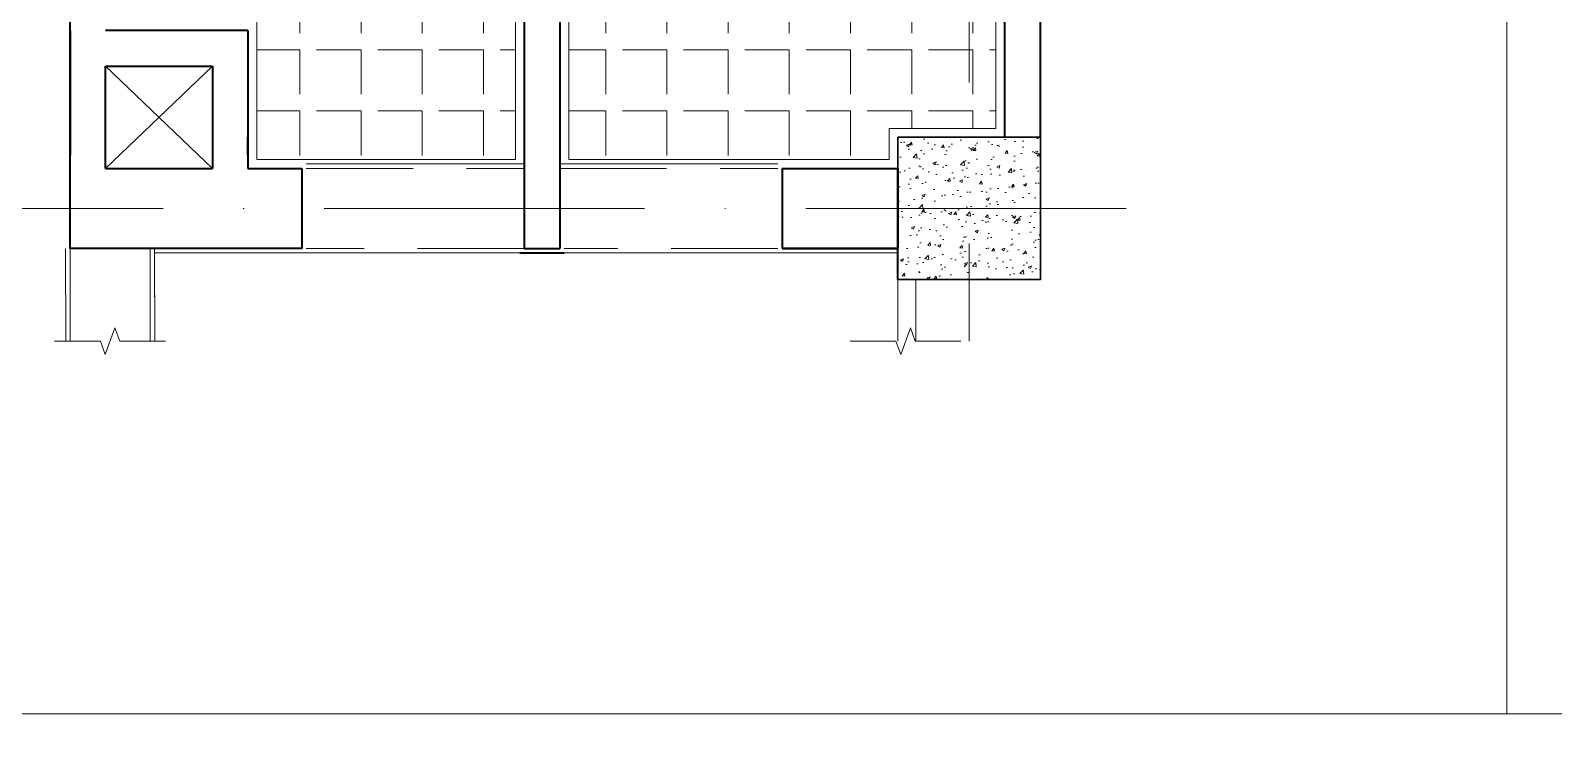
# Model space of a CAD drawing. Header units: inches. Extents: x 10755 to 33653, y -10992 to 10708.
# Drawn here: x 22458.9 to 22630.1, y 4481.9 to 4562.9 of the extents above; entities that cross this region are included whole.
import ezdxf

# ---------------------------------------------------------------- set-up
doc = ezdxf.new("R2010")
doc.units = ezdxf.units.IN
doc.header["$MEASUREMENT"] = 0
doc.linetypes.add('ACAD_ISO10W100', pattern=[18, 12, -3, 0, -3])
doc.linetypes.add('HIDDEN', pattern=[0.375, 0.25, -0.125])
for name, color, linetype, lineweight in [('12-Dim', 4, 'Continuous', 20), ('beam in plan', 241, 'HIDDEN', 20), ('centerline', 9, 'ACAD_ISO10W100', 5), ('col', 1, 'Continuous', 30), ('Dimention', 4, 'Continuous', 15), ('DIMINSION', 5, 'Continuous', 15), ('hatch', 33, 'Continuous', 5), ('hatch- rcc', 252, 'Continuous', 5), ('hatch1', 9, 'Continuous', 5), ('railing', 33, 'Continuous', 15), ('rs', 102, 'Continuous', 15), ('sill line', 21, 'Continuous', 20), ('wall', 1, 'Continuous', 35)]:
    doc.layers.add(name, color=color, linetype=linetype, lineweight=lineweight)
doc.layers.get('DIMINSION').off()
doc.styles.add('ATTR', font='romans.shx', dxfattribs={"width": 0.8, "height": 0.7})

# ---------------------------------------------------------------- blocks, each defined once
blk = doc.blocks.new('ETERWEWE')
at = {"layer": 'hatch- rcc', "linetype": 'Continuous', "ltscale": 30}
h = blk.add_hatch(dxfattribs=at)
h.set_pattern_fill('AR-CONC', color=256, scale=0.5, style=0)
h.set_pattern_definition([(49.99999999999999, (0, 0), (3.586300913003767, -0.3137606749129755), [0.375, -4.125]), (355, (0, 0), (-0.693756668065, 3.760960668500059), [0.3, -3.3]), (100.45144446, (0.298858405, -0.02614672), (2.89254423363556, 3.447199954843147), [0.3187009599999999, -3.505710559999999]), (46.18420000000002, (0, 1), (5.336206653357862, -0.8275964039653827), [0.5624999999999999, -6.187499999999999]), (96.63563549, (0.444683725, 0.931033465), (4.673309728371142, 4.870593003872752), [0.47805171, -5.258568799999999]), (351.1841639899999, (0, 1), (4.673309725273866, 4.870593001349951), [0.45, -4.950000005]), (21, (0.5, 0.75), (2.984535260592308, -2.013094453326694), [0.375, -4.125]), (326.0000000000001, (0.5, 0.75), (1.216576659607909, 3.625750225234265), [0.3, -3.3]), (71.45144474, (0.74871127, 0.58224213), (4.201111883649856, 1.612655764031769), [0.31870095, -3.50571056]), (37.50000000000001, (0, 0), (0.06079927658645334, 1.664469269156557), [0, -3.26, 0, -3.35, 0, -3.3125]), (7.499999999999999, (0, 0), (1.315347687210743, 1.972058559411801), [0, -1.91, 0, -3.185, 0, -1.2625]), (327.5, (-1.115, 0), (2.669112180862045, -0.1127743586718988), [0, -1.25, 0, -3.9, 0, -5.175]), (317.5, (-1.615, 0), (2.915930846711931, 0.5005249116615886), [0, -1.625, 0, -2.59, 0, -3.675])])
h.paths.add_polyline_path([(159423.2306644279, -3794.582087043891), (159439.2306644279, -3794.582087043891), (159439.2306644279, -3778.582087043891), (159423.2306644279, -3778.582087043891)])
at = {"layer": 'col', "linetype": 'Continuous', "ltscale": 30}
blk.add_lwpolyline([(159423.2306644279, -3794.582087043891), (159423.2306644279, -3778.582087043891), (159439.2306644279, -3778.582087043891), (159439.2306644279, -3794.582087043891), (159423.2306644279, -3794.582087043891)], dxfattribs=at)
blk = doc.blocks.new('A$C73A77BFC')
at = {"layer": 'hatch'}
h = blk.add_hatch(dxfattribs=at)
h.set_pattern_fill('ANGLE', color=256, scale=25, angle=180)
h.set_pattern_definition([(180, (-6571.457092598255, -5896.17185522808), (-8.419446744138054e-16, -6.875000000000001), [5, -1.875]), (270, (-6571.457092598255, -5896.17185522808), (6.875000000000001, -1.262917011620708e-15), [5, -1.875])])
h.paths.add_polyline_path([(2087.925607994193, 1024.137324997235), (2094.705571128579, 1024.137324997237), (2094.705571128579, 1032.138372511328), (2078.659052977135, 1032.139135241196), (2078.659052977191, 1055.13932741274), (2077.932110430977, 1055.13932741274, -0.3920948178810442), (2049.65905297722, 1028.353176863548), (2049.659052977222, 998.2873475541464), (2065.659052977222, 998.2873475541546), (2065.659052977222, 982.7873475541419), (2094.705571128579, 982.7873475541419), (2094.705571128579, 1004.139325001246), (2087.925607994193, 1004.139325001244)])
h.paths.add_polyline_path([(2064.062610178455, 1014.13832499924, -0.2419531791787253), (2066.801153366272, 1019.682324998127, -0.112907855178317), (2074.853610185015, 1021.26632499781), (2086.832610192298, 1019.682324998128), (2086.832610192298, 1008.594325000351), (2074.853610185015, 1007.010325000669, -0.1129078551786319), (2066.801153366252, 1008.594325000365, -0.2419531791780619)], flags=16)
h.paths.add_polyline_path([(2065.646874119448, 1014.138324999239, -0.2347769755091033), (2067.611754927926, 1018.308297016344, -0.2799462750730263), (2076.353993318675, 1018.308297016344, -0.2347769755091048), (2078.318874127152, 1014.138324999239, -0.2347769755090973), (2076.353993318675, 1009.968352982134, -0.2799462750730701), (2067.611754927926, 1009.968352982134, -0.2347769755091008)], flags=0)
h.paths.add_polyline_path([(2072.071417548856, 1015.830353807619), (2076.031417551263, 1015.830353807619), (2076.031417551263, 1012.662353808254), (2072.071417548856, 1012.662353808254, -0.5)], flags=0)
h.paths.add_polyline_path([(2082.508388504557, 1011.069324999855, -1), (2083.236831875223, 1011.069324999855, -1)], flags=0)
h.paths.add_polyline_path([(2082.508388504557, 1017.207324998624, -1), (2083.236831875223, 1017.207324998624, -1)], flags=0)
h.paths.add_polyline_path([(2145.705586487726, 1028.546767683959, -0.3618882068821088), (2120.455772750445, 1055.139327412749), (2118.228830204227, 1055.139327412727), (2118.228830204171, 1032.139205434269), (2100.70557112855, 1032.138372511328), (2100.70557112855, 1024.13732500532), (2107.485534262965, 1024.137325005318), (2107.485534262965, 1004.139324993161), (2100.70557112855, 1004.139324993163), (2100.70557112855, 982.7874956996438), (2136.701562253957, 982.7928279488697), (2136.707176393456, 986.2873475541437), (2145.705586487724, 986.2873475541419)])
h.paths.add_polyline_path([(2108.578532064861, 1008.594324995869), (2108.578532064861, 1019.68232500261), (2120.557532072144, 1021.266325003573, -0.112907855178318), (2128.609988890887, 1019.682325002609, -0.2419531791788242), (2131.348532078704, 1014.138324999237, -0.2419531791785381), (2128.609988890887, 1008.59432499587, -0.1129078551783527), (2120.557532072144, 1007.010324994906)], flags=16)
h.paths.add_polyline_path([(2119.057148938484, 1009.968352978763, -0.2347769755091308), (2117.092268130007, 1014.13832499924, -0.2347769755090882), (2119.057148938484, 1018.308297019716, -0.2799462750730087), (2127.799387329233, 1018.308297019716, -0.234776975509167), (2129.764268137711, 1014.138324999238, -0.2347769755090612), (2127.799387329233, 1009.968352978763, -0.2799462750730616)], flags=0)
h.paths.add_polyline_path([(2112.174310381935, 1011.069324997374, -1), (2112.902753752602, 1011.069324997374, -1)], flags=0)
h.paths.add_polyline_path([(2119.379724705896, 1012.662353807061), (2119.379724705896, 1015.830353808987), (2123.339724708303, 1015.830353808987, -0.5), (2123.339724708303, 1012.662353807061)], flags=0)
h.paths.add_polyline_path([(2112.174310381935, 1017.207325001105, -1), (2112.902753752602, 1017.207325001105, -1)], flags=0)
h.paths.add_polyline_path([(2145.705586487727, 1055.221026623021), (2128.021787165442, 1037.537818633735, 0.1786302213584199), (2145.705586487726, 1028.546767683959)])
h.paths.add_polyline_path([(2130.366845551822, 1038.098718973539), (2130.353165057015, 1038.153373318281), (2130.253751432572, 1038.131055690065), (2130.326466850491, 1038.058340272136)], flags=16)
h.paths.add_polyline_path([(2130.493448878608, 1038.039078085309), (2130.535964180328, 1038.144282624981), (2130.474186691663, 1038.206060113375), (2130.400326771078, 1038.132200192853), (2130.337384809025, 1037.973305837309), (2130.381033050005, 1037.926662256707)], flags=16)
h.paths.add_polyline_path([(2130.633232578524, 1038.178861785211), (2130.609025538504, 1038.154654745194), (2130.662767809488, 1038.103942830972), (2130.685459671358, 1038.12663469283)], flags=16)
h.paths.add_polyline_path([(2130.181924710641, 1037.913821112548, -0.3939499269008058), (2130.091132202582, 1037.908647801028), (2130.087385380812, 1037.911763198323, 0.3875871258742721), (2129.997622140507, 1037.907642140784, 1.37508742790385), (2130.180895439813, 1037.912768861123, 1.225321144940892), (2129.992740207188, 1037.928512580381), (2130.194269537229, 1038.058690026842), (2130.405892271619, 1037.847067293327), (2130.312940712847, 1037.75411573466), (2130.348196260837, 1037.714034516805, -1.949436152756278)], flags=16)
h.paths.add_polyline_path([(2131.40124682452, 1037.379622891466), (2131.415231113931, 1037.365638602267), (2131.291059738081, 1037.241467226038), (2131.166888361853, 1037.117295850203), (2130.82258131904, 1036.810373779198), (2130.176866718799, 1037.60994176711), (2130.220654660456, 1037.661829682405), (2130.852488429637, 1036.879449888984), (2131.252782752299, 1037.279744211646), (2131.530811484727, 1037.557772943957), (2130.725181368562, 1038.266407381248, -0.2978459590824831), (2130.797767787428, 1038.259096103943), (2130.909184744452, 1038.238248519558, -0.6057707543575572), (2130.922585196735, 1038.355660245054), (2131.7273625791, 1037.705738645518)], flags=16)
h.paths.add_polyline_path([(2130.62488482285, 1038.440623919162), (2130.6758294054, 1038.221458612094), (2130.491555661736, 1038.405732355008), (2130.612796872161, 1038.518365690941, 0.3264827777195554)], flags=16)
h.paths.add_polyline_path([(2130.528764266266, 1038.423291110589), (2130.60908910893, 1038.342966267436, 1.485088528862841), (2130.507569939888, 1038.413374709408), (2130.408486230879, 1038.310023578877), (2130.507569939888, 1038.413374709408, -0.6224726111707977), (2130.623879161349, 1038.441394762918), (2130.576930884041, 1038.497858453052)], flags=16)
h.paths.add_polyline_path([(2145.705586487727, 1053.853975041759), (2145.705586487727, 1055.221026623021), (2145.705586487727, 1058.137534354591), (2120.728830204229, 1058.137534354591), (2120.728830204229, 1055.139327412751), (2120.455772750445, 1055.139327412749, 0.1721307368567462), (2128.021787167936, 1037.537818631041), (2128.705323720669, 1036.854282078504)])
h.paths.add_polyline_path([(2129.333186498598, 1039.266302902543), (2129.346866993748, 1039.211648557532), (2129.446280618418, 1039.233966186043), (2129.373565200362, 1039.30668160427)], flags=16)
h.paths.add_polyline_path([(2129.206583172343, 1039.325943791391), (2129.164067870779, 1039.220739251973), (2129.225845359368, 1039.158961763273), (2129.299705279873, 1039.232821683847), (2129.364571687038, 1039.396574220737), (2129.322159832313, 1039.441520451362)], flags=16)
h.paths.add_polyline_path([(2129.066799472741, 1039.186160091785), (2129.094167343603, 1039.213527962647), (2129.040207670612, 1039.264022474063), (2129.014572380454, 1039.238387183963)], flags=16)
h.paths.add_polyline_path([(2129.518107340844, 1039.451200764101, -0.393949927207666), (2129.60889984895, 1039.456374075672), (2129.612646670916, 1039.453258677421, 0.3875871247760924), (2129.702409911026, 1039.457379735123, 1.375087427737529), (2129.51913661172, 1039.452253015576, 1.225321150040227), (2129.707291844155, 1039.43650929631), (2129.505762513825, 1039.306331849661), (2129.294139779786, 1039.51795458322), (2129.387091338263, 1039.610906141857), (2129.351835790143, 1039.650987359841, -1.949436155163961)], flags=16)
h.paths.add_polyline_path([(2128.84754362192, 1040.485571987718), (2128.447249299088, 1040.085277665054), (2128.169220566435, 1039.807248932158), (2128.974850682895, 1039.098614495609, -0.297845960401667), (2128.902264263741, 1039.105925772745), (2128.790847307104, 1039.126773357146, -0.6057707559042694), (2128.777446854552, 1039.009361631539), (2127.972669472141, 1039.659283230724), (2128.298785226736, 1039.985398985334), (2128.284800937223, 1039.999383274433), (2128.408972313451, 1040.123554650661), (2128.533143689097, 1040.247726026497), (2128.87745073214, 1040.55464809722), (2129.523165332152, 1039.755080109589), (2129.479377390495, 1039.703192194294)], flags=16)
h.paths.add_polyline_path([(2129.075147228252, 1038.924397956994), (2128.959007554162, 1039.208758356719), (2129.208476389165, 1038.959289521171), (2129.087235178804, 1038.846656185397, 0.3264827766912505)], flags=16)
h.paths.add_polyline_path([(2129.076152887405, 1038.923627116425), (2129.123101167643, 1038.867163424229), (2129.176840131706, 1038.950357385449), (2129.100123057404, 1039.027074459739, 0.4962818356047075)], flags=0)
h.paths.add_polyline_path([(2148.705571128523, 1056.853859131011), (2145.705586487727, 1053.853975041759), (2145.705586487726, 1028.54676768396, 0.02624995582034187), (2148.705571128523, 1028.353443400459)])
h.paths.add_polyline_path([(2148.705571128523, 1028.353443400459, -0.02624995582034175), (2145.705586487726, 1028.54676768396), (2145.705586487724, 986.2873475541419), (2148.705571128521, 986.2873475541419)])
h.paths.add_polyline_path([(2077.932110430977, 1055.13932741274), (2077.659052977222, 1055.13932741274), (2077.659052977222, 1058.137534354591), (2049.65905297722, 1058.137534354591), (2049.65905297722, 1057.294844996429), (2049.971452329659, 1057.607244348863), (2050.018592781797, 1057.560103896922), (2049.65905297722, 1057.200564092355), (2049.65905297722, 1056.877117427106), (2069.682559460753, 1036.854282078504), (2070.366096013491, 1037.537818631045, 0.1721307368566113)])
h.paths.add_polyline_path([(2069.121659120812, 1039.199340464554), (2069.067004776372, 1039.185659969773), (2069.089322404339, 1039.086246345427), (2069.162037822121, 1039.15896176334)], flags=16)
h.paths.add_polyline_path([(2069.065723349109, 1039.441520451362), (2069.116435262886, 1039.495262721932), (2069.093743401636, 1039.51795458322), (2069.041516309384, 1039.465727491086)], flags=16)
h.paths.add_polyline_path([(2069.840755202631, 1040.233741737386), (2069.854739492324, 1040.247726026497), (2069.978910867971, 1040.123554650661), (2070.117786627794, 1039.984678890838), (2070.10333842388, 1039.971158516139), (2070.415213709281, 1039.659283230724), (2069.605955210765, 1039.005742774687), (2069.49596041551, 1039.115737569696), (2069.443733320111, 1039.06351048035), (2069.391064214999, 1039.116179585464), (2069.297942107476, 1039.023057477724), (2069.396592870655, 1039.110650929547, 0.8032311879502333), (2069.506343577254, 1039.18069117366), (2070.218662614987, 1039.807248932158), (2070.078239841952, 1039.947671705315), (2069.347675510809, 1039.264022474063), (2069.466262359434, 1039.145435625705), (2069.506343577254, 1039.18069117366, -1.949436154358665), (2069.306556981397, 1039.014419623268, -0.3939499200841488), (2069.311730294017, 1038.923627116425), (2069.308614893283, 1038.919880290307, 0.3875871096613726), (2069.312735953225, 1038.830117052891, 1.375087429365786), (2069.307609232872, 1039.013390352392, 1.22532114799922), (2069.291865513878, 1038.825235119576), (2069.161688066988, 1039.026764450429), (2069.227961600982, 1039.093037984284), (2069.054696682835, 1039.266302902591), (2069.041016187673, 1039.211648557532), (2068.807003384436, 1039.340064853101, -0.6224726196331306), (2068.778983332471, 1039.456374075672), (2068.722519644902, 1039.409425794263), (2068.797086983426, 1039.361259178931), (2068.779754174451, 1039.457379735019, -0.2758306076499619), (2068.713476477486, 1039.440659320479), (2068.679950879772, 1039.462902126423), (2068.685473267849, 1039.457379737669, 0.4142135775537079), (2068.779754174451, 1039.457379735019), (2068.913964968231, 1039.51219467412), (2068.976982072249, 1039.735023596088, -0.5634059712211702), (2068.864717849161, 1039.755080109454), (2069.514639448531, 1040.559857491467)], flags=16)
h.paths.add_polyline_path([(2069.422648299971, 1040.499002329247), (2068.87505903395, 1039.820939841669), (2068.908505790927, 1039.703192194294), (2069.536720702577, 1040.481090871522, 0.5773502701105315)], flags=16)
h.paths.add_polyline_path([(2069.079809014316, 1039.589213850219), (2068.905797374757, 1039.415202210632), (2068.966007147077, 1039.541236653138, -1.486487073851622)], flags=16)
h.paths.add_polyline_path([(2070.354358546379, 1039.567292082683), (2069.676296058904, 1039.019702816517, -0.5773502698248975), (2069.568550731616, 1039.061227240603), (2070.246613219124, 1039.608816506594, 0.5773502688853128)], flags=16)
h.paths.add_polyline_path([(2049.65905297722, 1056.877117427106), (2049.65905297722, 1028.353176863548, 0.1972763687358533), (2069.697347568641, 1036.839494466274), (2068.390260250882, 1037.907642930802, 1), (2068.295980136783, 1037.813361236599), (2068.121760236312, 1037.49941860215), (2068.211016462732, 1037.609941767246, -0.2679491925823233), (2068.200675277882, 1037.5440820349), (2067.606504949883, 1036.808339690887), (2067.50287172861, 1036.911972912159), (2067.47857903212, 1036.887680216063), (2067.234979108902, 1037.131280139536), (2067.220994819569, 1037.117295850203), (2067.09682344334, 1037.241467226038), (2066.816342892775, 1037.521947777458), (2066.831222940384, 1037.535036307731), (2066.636817202772, 1037.729442045027), (2067.446075701206, 1038.382982501545), (2067.579773896285, 1038.249284306541), (2067.632000990077, 1038.301511398018), (2067.684670096865, 1038.248842291236), (2067.859118915156, 1038.423291110589), (2067.547376762668, 1038.905903029759, -0.6583297389004921), (2067.502060075964, 1039.019685198595), (2067.509571791856, 1039.027196914608)])
h.paths.add_polyline_path([(2067.768125079021, 1038.351631524308, 1.375087426420174), (2067.762998358668, 1038.534904823416, 1.375087426420174)], flags=16)
at = {"layer": '12-Dim', "linetype": 'Continuous'}
for points in [[(2042.922833382127, 962.3759904491017), (2048.08154471956, 962.3759904491017), (2048.621544719568, 960.8923526425933), (2049.70154471957, 963.85962825561), (2050.241544719564, 962.3759904491017), (2055.38183870964, 962.3759904491017)], [(2132.320934754269, 962.3759904491017), (2137.479646091702, 962.3759904491017), (2138.01964609171, 960.8923526425933), (2139.099646091712, 963.85962825561), (2139.639646091706, 962.3759904491017), (2144.779940081782, 962.3759904491017)]]:
    blk.add_lwpolyline(points, dxfattribs=at)
at = {"layer": 'centerline', "ltscale": 3}
for p, q in [((2145.705586487729, 1081.535264769805), (2145.705586487724, 962.3759904491017)), ((2163.333679825853, 977.2873274127305), (2008.410611828265, 977.2873274127305))]:
    blk.add_line(p, q, dxfattribs=at)
at = {"layer": 'Dimention'}
for points in [[(2206.135233628156, 1129.836492908478), (1940.423383155838, 1129.836492908478), (1940.423383155838, 920.5010459793266), (2206.135233628156, 920.5010459793266)], [(1940.423383155838, 920.5010459793266), (2988.201559182897, 920.5010459793266), (2988.201559182897, 437.9646776270238), (1940.423383155838, 437.9646776270238)]]:
    blk.add_lwpolyline(points, close=True, dxfattribs=at)
for points in [[(2077.659052977222, 1055.13932741274), (2094.705571128579, 1055.13932741274), (2094.705571128579, 982.7873475541419), (2065.659052977222, 982.7873475541419), (2065.659052977222, 998.2873475541546), (2049.659052977222, 998.2873475541464), (2049.65905297722, 1058.137534354591), (2077.659052977222, 1058.137534354591)], [(2118.228830204238, 1055.139327412727), (2120.728830204229, 1055.139327412751), (2120.728830204229, 1058.137534354591), (2148.705571128523, 1058.137534354591), (2148.705571128521, 986.2873475541419), (2136.707176393456, 986.2873475541437), (2136.701562253957, 982.7928279488697), (2100.70557112855, 982.7874956996438), (2100.70557112855, 1055.139327412741), (2120.728830204229, 1055.139327412741)]]:
    blk.add_lwpolyline(points, dxfattribs=at)
at = {"layer": 'hatch1', "linetype": 'Continuous', "ltscale": 30}
for p, q in [((2048.659052977222, 993.2873475541537), (2060.659052977222, 981.7873475541528)), ((2060.659052977222, 993.2873475541537), (2048.659052977222, 981.7873475541528)), ((2048.659052977222, 993.2873475541537), (2060.659052977222, 981.7873475541528)), ((2060.659052977222, 993.2873475541537), (2048.659052977222, 981.7873475541528))]:
    blk.add_line(p, q, dxfattribs=at)
at = {"layer": 'railing', "linetype": 'Continuous', "ltscale": 30}
for p, q in [((2137.705571128521, 969.2873475541428), (2137.705571128523, 962.3759904491017)), ((2139.705571128521, 969.2873475541437), (2139.705571128523, 962.3759904491017))]:
    blk.add_line(p, q, dxfattribs=at)
at = {"layer": 'rs', "linetype": 'HIDDEN', "ltscale": 48}
for p, q in [((2071.205571128579, 981.7873475541428), (2095.705571128579, 981.7873475541428)), ((2099.70557112855, 981.7873475541419), (2124.20557112855, 981.7873475541419)), ((2044.671186775568, 962.3759904491017), (2044.664682140652, 972.7820318148342)), ((2053.673393922079, 962.3759904491017), (2053.666385896044, 972.7870109865398)), ((2095.705571128579, 972.7873475541437), (2071.205571128579, 972.7873475541437)), ((2124.20557112855, 972.7873475541428), (2100.20557112851, 972.7873475541437))]:
    blk.add_line(p, q, dxfattribs=at)
at = {"layer": 'sill line', "linetype": 'Continuous', "ltscale": 30}
for p, q in [((2071.205571128579, 982.2873475541428), (2095.705571128579, 982.2873475541428)), ((2099.70557112855, 982.2873475541419), (2124.20557112855, 982.2873475541419)), ((2044.171186677886, 962.3759904491017), (2044.164682238334, 972.7817192736184)), ((2054.173394035359, 962.3759904491017), (2054.166385782766, 972.7873475541428)), ((2071.205571128612, 972.2873475541428), (2095.205571128578, 972.2873475541419)), ((2124.20557112855, 972.2873475541428), (2100.20557112851, 972.2873475541437))]:
    blk.add_line(p, q, dxfattribs=at)
blk.add_lwpolyline([(2054.173413406948, 962.3759904491017), (2054.166722350445, 972.2873475541428), (2137.705586487718, 972.2873475541428), (2137.705566254977, 962.3759904491017)], dxfattribs=at)
at = {"layer": 'wall', "linetype": 'Continuous', "ltscale": 30}
for p, q in [((2044.659052977222, 981.7873475541446), (2044.659052977193, 1060.13932741274)), ((2149.705571128521, 985.2873475541437), (2149.705571128521, 1060.13932741274)), ((2095.705571128579, 1056.13932741274), (2095.705571128579, 981.7873475541419)), ((2099.705571128608, 1056.13932741274), (2099.705571128521, 981.7873475541428)), ((2153.705571128521, 985.2873475541437), (2153.70557112855, 1051.13932741274)), ((2044.659052977222, 997.2873475541537), (2044.659052977222, 983.2873274127405)), ((2044.659052977222, 997.2873475541537), (2044.659052977222, 983.2873274127405)), ((2064.659052977222, 997.2873475541537), (2048.659052977251, 997.2873475541537)), ((2064.659052977222, 997.2873475541537), (2048.659052977251, 997.2873475541537)), ((2064.659052977222, 997.2873475541537), (2064.659052977222, 981.7873475541428)), ((2064.659052977222, 997.2873475541537), (2064.659052977222, 981.7873475541428)), ((2048.659052977222, 981.7873475541446), (2048.659052977222, 993.2873475541537)), ((2048.659052977222, 981.7873475541528), (2048.659052977222, 993.2873475541537)), ((2048.659052977222, 993.2873475541537), (2060.659052977222, 993.2873475541537)), ((2048.659052977222, 981.7873475541446), (2048.659052977222, 993.2873475541537)), ((2048.659052977222, 981.7873475541528), (2048.659052977222, 993.2873475541537)), ((2048.659052977222, 993.2873475541537), (2060.659052977222, 993.2873475541537)), ((2060.659052977222, 993.2873475541537), (2060.659052977222, 981.7873475541528)), ((2060.659052977222, 993.2873475541537), (2060.659052977222, 981.7873475541528)), ((2064.659052977222, 983.2873274127396), (2064.659052977222, 985.2873475541537)), ((2064.659052977222, 983.2873274127396), (2064.659052977222, 985.2873475541537)), ((2044.664678720204, 972.7873475541428), (2044.659052977222, 981.7873475541437)), ((2044.668741759786, 981.7873475541446), (2044.659052977222, 981.7873475541446)), ((2048.659052977222, 981.7873475541528), (2060.659052977222, 981.7873475541528)), ((2048.659052977222, 981.7873475541528), (2060.659052977222, 981.7873475541528)), ((2064.659052977222, 981.7873475541428), (2070.705571128579, 981.7873475541428)), ((2070.705571128579, 981.7873475541428), (2070.705571128608, 972.7873475541428)), ((2095.705571128579, 981.7873475541428), (2095.705571128579, 972.7873475541437)), ((2099.70557112855, 981.7873475541428), (2099.70557112855, 972.7873475541428)), ((2124.705571128552, 981.7873475541419), (2137.705571128521, 981.7873475541428)), ((2124.70557112855, 981.7873475541428), (2124.70557112855, 972.7873475541428)), ((2127.705586487747, 981.7873475541428), (2137.705586487718, 981.7873475541428)), ((2137.705586487718, 972.7873475541419), (2137.699957226607, 981.7929758346672)), ((2137.709646009171, 981.7929758346681), (2137.699957226607, 981.7929758346681)), ((2137.705571128521, 981.7873475541428), (2137.705571128521, 972.7873475541428)), ((2137.705586487718, 981.7873475541428), (2137.705586487718, 972.7873475541428)), ((2137.705586487718, 981.7873475541428), (2137.705586487718, 972.7873475541428)), ((2070.705571128608, 972.7873475541428), (2044.664678720204, 972.7873475541428)), ((2095.205571128579, 972.2873475541437), (2100.205571128508, 972.2873475541428)), ((2095.705571128579, 972.7873475541437), (2099.70557112855, 972.7873475541428)), ((2124.70557112855, 972.7873475541428), (2137.705586487718, 972.7873475541428)), ((2137.705571128579, 972.7873475541428), (2124.70557112855, 972.7873475541419)), ((2124.70557112855, 972.7873475541428), (2137.705571128521, 972.7873475541428)), ((2137.705586487718, 969.2873475341685), (2137.703398698766, 972.7873475541419))]:
    blk.add_line(p, q, dxfattribs=at)
at = {"layer": 'DIMINSION', "linetype": 'Continuous'}
for p in [(-157285.5250932994, 4763.869434598033), (-157285.5250779402, 4763.869434598035), (-157285.5250779402, 4763.869434598035)]:
    blk.add_blockref('ETERWEWE', p, dxfattribs=at)
at = {"style": 'ATTR', "width": 0.8000000000069718, "flags": 9}
blk.add_attdef('ESTCODE', (115.0948085680848, 879.653660043642), '', height=0.6261652172888716, rotation=180, dxfattribs=at)
at = {"style": 'ATTR', "text_generation_flag": 4, "width": 0.8000000000069718, "flags": 9}
blk.add_attdef('ESTCODE', (115.0948085680848, 835.6612907499693), '', height=0.6261652172888716, rotation=180, dxfattribs=at)

msp = doc.modelspace()

# ---------------------------------------------------------------- block references
at = {"layer": 'beam in plan'}
msp.add_blockref('A$C73A77BFC', (20418.67984593421, 3565.584466280066), dxfattribs=at)

doc.saveas('drawing.dxf')
